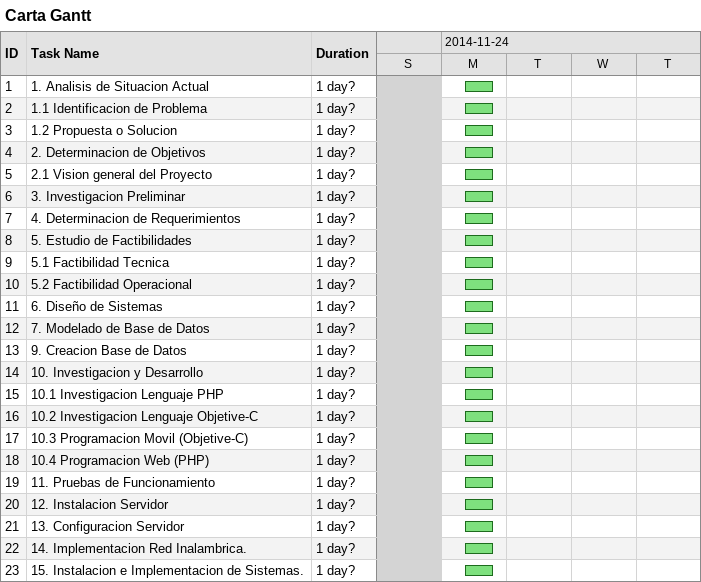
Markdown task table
Carta Gantt

| ID | Task | Duration | Start | Finish |
|---|---|---|---|---|
| 1 | 1. Analisis de Situacion Actual | 1d? | 2014-11-24 | 2014-11-24 |
| 2 | 1.1 Identificacion de Problema | 1d? | 2014-11-24 | 2014-11-24 |
| 3 | 1.2 Propuesta o Solucion | 1d? | 2014-11-24 | 2014-11-24 |
| 4 | 2. Determinacion de Objetivos | 1d? | 2014-11-24 | 2014-11-24 |
| 5 | 2.1 Vision general del Proyecto | 1d? | 2014-11-24 | 2014-11-24 |
| 6 | 3. Investigacion Preliminar | 1d? | 2014-11-24 | 2014-11-24 |
| 7 | 4. Determinacion de Requerimientos | 1d? | 2014-11-24 | 2014-11-24 |
| 8 | 5. Estudio de Factibilidades | 1d? | 2014-11-24 | 2014-11-24 |
| 9 | 5.1 Factibilidad Tecnica | 1d? | 2014-11-24 | 2014-11-24 |
| 10 | 5.2 Factibilidad Operacional | 1d? | 2014-11-24 | 2014-11-24 |
| 11 | 6. Diseño de Sistemas | 1d? | 2014-11-24 | 2014-11-24 |
| 12 | 7. Modelado de Base de Datos | 1d? | 2014-11-24 | 2014-11-24 |
| 13 | 9. Creacion Base de Datos | 1d? | 2014-11-24 | 2014-11-24 |
| 14 | 10. Investigacion y Desarrollo | 1d? | 2014-11-24 | 2014-11-24 |
| 15 | 10.1 Investigacion Lenguaje PHP | 1d? | 2014-11-24 | 2014-11-24 |
| 16 | 10.2 Investigacion Lenguaje Objetive-C | 1d? | 2014-11-24 | 2014-11-24 |
| 17 | 10.3 Programacion Movil (Objetive-C) | 1d? | 2014-11-24 | 2014-11-24 |
| 18 | 10.4 Programacion Web (PHP) | 1d? | 2014-11-24 | 2014-11-24 |
| 19 | 11. Pruebas de Funcionamiento | 1d? | 2014-11-24 | 2014-11-24 |
| 20 | 12. Instalacion Servidor | 1d? | 2014-11-24 | 2014-11-24 |
| 21 | 13. Configuracion Servidor | 1d? | 2014-11-24 | 2014-11-24 |
| 22 | 14. Implementacion Red Inalambrica. | 1d? | 2014-11-24 | 2014-11-24 |
| 23 | 15. Instalacion e Implementacion de Sistemas. | 1d? | 2014-11-24 | 2014-11-24 |
